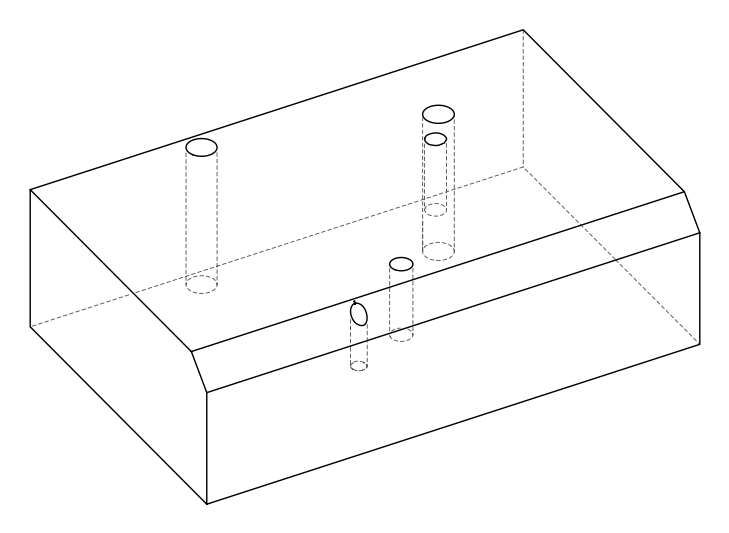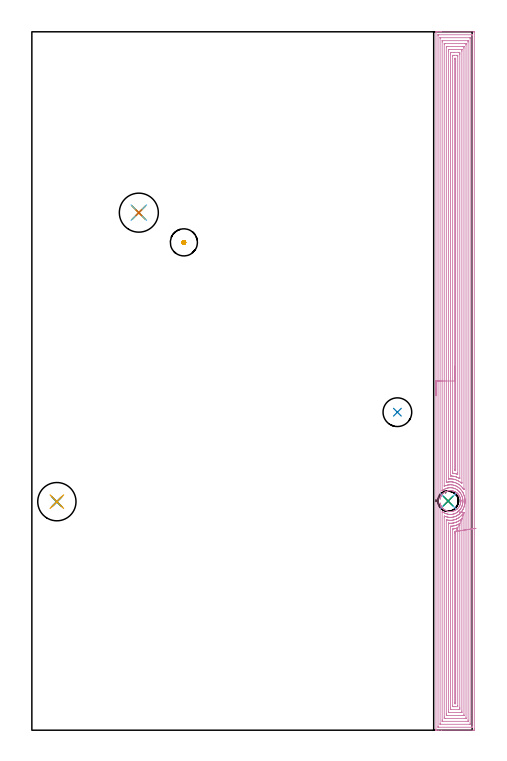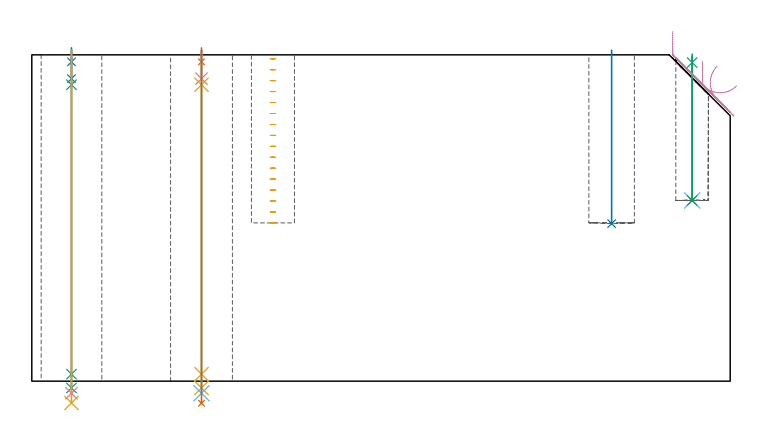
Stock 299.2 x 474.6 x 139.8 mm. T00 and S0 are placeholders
(PLAN: 17 operations, 14 tool changes, 43.7 min)
(1 SPOT_DRILL | STEP1HOLE | NXT0321_9005460120000 | 0.05 min | 181 mm3)
(2 SPOT_DRILL_1 | STEP1HOLE_1 | NXT0321_9005460120000 | 0.05 min | 182 mm3)
(3 SPOT_DRILL_2 | STEP1POCKET | NXT0321_9005460120000 | 0.03 min | 217 mm3)
(4 DRILL_BLIND_HOLE_INTO_CENTER | STEP1HOLE | UGT0301_189 | 0.05 min | 237 mm3)
(5 GUN_DRILL_THROUGH_HOLE | STEP1HOLE | UGT0307_002 | 0.63 min | 3641 mm3)
(6 SPADE_DRILL_TO_ENLARGE_THROUGH_HOLE | STEP1HOLE | UGT0306_007 | 0.59 min | 25755 mm3)
(7 DRILL_TO_ENLARGE_THROUGH_HOLE | STEP1HOLE | UGT0301_388 | 0.61 min | 47207 mm3)
(8 DRILL_BLIND_HOLE_INTO_CENTER_1 | STEP1HOLE_1 | UGT0301_189 | 0.05 min | 238 mm3)
(9 GUN_DRILL_THROUGH_HOLE_1 | STEP1HOLE_1 | UGT0307_002 | 0.63 min | 3637 mm3)
(10 SPADE_DRILL_TO_ENLARGE_THROUGH_HOLE_1 | STEP1HOLE_1 | UGT0306_007 | 0.59 min | 25766 mm3)
(11 DRILL_TO_ENLARGE_THROUGH_HOLE_1 | STEP1HOLE_1 | UGT0301_387 | 0.61 min | 44308 mm3)
(12 DRILL_BLIND_HOLE_INTO_CENTER_2 | STEP1POCKET | UGT0301_189 | 0.25 min | 2100 mm3)
(13 DRILL_TO_ENLARGE_BLIND_HOLE | STEP1POCKET | UGT0301_374 | 0.25 min | 5940 mm3)
(14 INDEXABLE_INSERT_DRILL_BLIND_HOLE_FROM_SOLID | STEP1POCKET_1 | NXT0302_010 | 0.3 min | 21470 mm3)
(15 BORE_BLIND_HOLE | STEP1POCKET | UGT0332_064 | 0.25 min | 1335 mm3)
(16 AREA_MILL | FG_CHAMFER_SURFACE | UGT0205_001 | 38.01 min | 160143 mm3)
(17 MILL_BLIND_HOLE_FROM_SOLID_MATERIAL | STEP1POCKET_2 | NXT0201_012 | Spiral | 0.74 min | 19139 mm3)
(TOOL NXT0321_9005460120000 | NC Spot Drill, 142deg, 12mm, Carbide, Uncoated | D12 PA142 FL30 Z2)
(TOOL UGT0301_189 | Twist Drill 6.8 mm | D6.8 PA118 FL66 Z2)
(TOOL UGT0307_002 | Gun Drill 6 mm | D6 PA130 FL24 Z1)
(TOOL UGT0306_007 | Spade Drill 16.5mm | D16.5 PA132 FL10 Z2)
(TOOL UGT0301_388 | Twist Drill 26.5 mm | D26.5 PA118 FL165 Z2)
(TOOL UGT0301_387 | Twist Drill 26 mm | D26 PA118 FL165 Z2)
(TOOL UGT0301_374 | Twist Drill Flat Bottom 13 mm | D13 PA180 FL101 Z2)
(TOOL NXT0302_010 | Index. Insert Drill 19.5mm [880-D1950L25-05] | D19.5 PA176 FL98 Z2)
(TOOL UGT0332_064 | 14 mm Boring Bar Slip Fit | D14)
(TOOL UGT0205_001 | Chamfer Mill 20 x 3 x 45 deg. | D20 FL50 Z2)
(TOOL NXT0201_012 | ENDMILL 16mm [2P460-1600-NA 1630] | D16 FL38 Z6)
(OP 1 SPOT_DRILL)
G17 G21 G94 G90
T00 M6
G54
G17 G0 G90 X72.7 Y351.7 S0 M3
G43 Z149.8 H0
G94 G81 G98 Z136.8 F250. R142.8
G80
M5
M2
(OP 2 SPOT_DRILL_1)
G17 G21 G94 G90
T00 M6
G54
G17 G0 G90 X17. Y155.3 S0 M3
G43 Z149.8 H0
G94 G81 G98 Z136.8 F250. R142.8
G80
M5
M2
(OP 3 SPOT_DRILL_2)
G17 G21 G94 G90
T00 M6
G54
G17 G0 G90 X282.9 Y155.7 S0 M3
G43 Z149.8 H0
G94 G81 G98 Z136.489 F250. R140.1
G80
M5
M2
(OP 4 DRILL_BLIND_HOLE_INTO_CENTER)
G17 G21 G94 G90
T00 M6
G54
G17 G0 G90 X72.7 Y351.7 S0 M3
G43 Z149.8 H0
G94 G81 G98 Z129.6 F250. R141.8
G80
M5
M2
(OP 5 GUN_DRILL_THROUGH_HOLE)
G17 G21 G94 G90
T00 M6
G54
G17 G0 G90 X72.7 Y351.7 M8
G43 Z149.8 H0
Z137.763
S716 M3
G94 G1 Z127.004 F125. M26
G4 X.084
Z3. F250.
G4 X.084
Z-2.899 F125.
G4 X.084
M5
M9
G0 Z137.763
Z149.8
M2
(OP 6 SPADE_DRILL_TO_ENLARGE_THROUGH_HOLE)
G17 G21 G94 G90
T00 M6
G54
G17 G0 G90 X72.7 Y351.7 S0 M3
G43 Z149.8 H0
G94 G73 G98 Z-5.173 F250. Q16.108 R141.8
G80
M5
M2
(OP 7 DRILL_TO_ENLARGE_THROUGH_HOLE)
G17 G21 G94 G90
T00 M6
G54
G17 G0 G90 X72.7 Y351.7 S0 M3
G43 Z149.8 H0
G94 G73 G98 Z-9.461 F250. Q24.877 R141.8
G80
M5
M2
(OP 8 DRILL_BLIND_HOLE_INTO_CENTER_1)
G17 G21 G94 G90
T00 M6
G54
G17 G0 G90 X17. Y155.3 S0 M3
G43 Z149.8 H0
G94 G81 G98 Z129.6 F250. R141.8
G80
M5
M2
(OP 9 GUN_DRILL_THROUGH_HOLE_1)
G17 G21 G94 G90
T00 M6
G54
G17 G0 G90 X17. Y155.3 M8
G43 Z149.8 H0
Z137.643
S716 M3
G94 G1 Z127.004 F125. M26
G4 X.084
Z3. F250.
G4 X.084
Z-2.899 F125.
G4 X.084
M5
M9
G0 Z137.643
Z149.8
M2
(OP 10 SPADE_DRILL_TO_ENLARGE_THROUGH_HOLE_1)
G17 G21 G94 G90
T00 M6
G54
G17 G0 G90 X17. Y155.3 S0 M3
G43 Z149.8 H0
G94 G73 G98 Z-5.173 F250. Q16.108 R141.8
G80
M5
M2
(OP 11 DRILL_TO_ENLARGE_THROUGH_HOLE_1)
G17 G21 G94 G90
T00 M6
G54
G17 G0 G90 X17. Y155.3 S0 M3
G43 Z149.8 H0
G94 G73 G98 Z-9.311 F250. Q24.852 R141.8
G80
M5
M2
(OP 12 DRILL_BLIND_HOLE_INTO_CENTER_2)
G17 G21 G94 G90
T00 M6
G54
G17 G0 G90 X282.9 Y155.7 S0 M3
G43 Z149.8 H0
G94 G81 G98 Z77.4 F250. R139.1
G80
M5
M2
(OP 13 DRILL_TO_ENLARGE_BLIND_HOLE)
G17 G21 G94 G90
T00 M6
G54
G17 G0 G90 X282.9 Y155.7 S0 M3
G43 Z149.8 H0
G94 G73 G98 Z77.4 F250. Q11.94 R139.1
G80
M5
M2
(OP 14 INDEXABLE_INSERT_DRILL_BLIND_HOLE_FROM_SOLID)
G17 G21 G94 G90
T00 M6
G54
G17 G0 G90 X248.4 Y216.1 S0 M3
G43 Z149.8 H1
G94 G81 G98 Z67.5 F250. R141.8
G80
M5
M2
(OP 15 BORE_BLIND_HOLE)
G17 G21 G94 G90
T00 M6
G54
G17 G0 G90 X282.9 Y155.7 S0 M3
G43 Z149.8 H0
G94 G85 G98 Z77.4 F250. R139.1
G80
M5
M2
(OP 16 AREA_MILL)
G17 G21 G94 G90
T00 M6
G54
G17 G0 G90 X274.6 Y227.3 S1061 M3
G43 Z149.8 H0
G94 G1 Y227.338 Z148.928 F250.
Y227.452 Z148.063
Y227.641 Z147.212
Y227.903 Z146.38
Y228.237 Z145.574
Y228.64 Z144.8
Y229.108 Z144.064
Y229.64 Z143.372
Y230.229 Z142.729
Y230.872 Z142.14
Y231.564 Z141.608
Y232.3 Z141.14
Y233.074 Z140.737
Y233.88 Z140.403
Y234.712 Z140.141
Y235.563 Z139.952
Y236.428 Z139.838
Y237.3 Z139.8
Y474.431
X274.603 Y474.59 Z139.788
X274.649 Y474.593 Z139.743
X275.039 Y474.6 Z139.361
X275.398 Z139.001
X276.071 Z138.324
X277.298 Z137.099
X277.853 Z136.542
X278.466 Z135.929
X300.119 Z114.278
X300.399 Y474.598 Z113.999
X300.692 Y474.59 Z113.706
X300.699 Y474.296 Z113.699
X300.7 Y0.926 Z113.7
X300.699 Y0.615 Z113.701
X300.694 Y0.039 Z113.704
X300.692 Y0.007 Z113.706
X300.119 Y0. Z114.278
X278.466 Z135.929
X276.071 Z138.324
X275.038 Z139.361
X274.65 Y0.003 Z139.741
X274.613 Y0.006 Z139.778
X274.603 Y0.008 Z139.788
X274.6 Y0.169 Z139.8
Y237.3
X276.014 Z138.386
X276.015 Y472.313 Z138.385
X276.019 Y472.427 Z138.381
X276.028 Y472.59 Z138.372
X276.071 Y472.593 Z138.329
X276.562 Y472.599 Z137.838
X298.829 Z115.571
X299.229 Y472.592 Z115.171
X299.279 Y472.589 Z115.121
X299.284 Y472.37 Z115.116
X299.285 Y472.256 Z115.115
Y2.287
X299.281 Y2.173 Z115.119
X299.272 Y2.01 Z115.128
X299.229 Y2.007 Z115.171
X298.738 Y2.001 Z115.662
X276.471 Z137.929
X276.071 Y2.008 Z138.329
X276.021 Y2.011 Z138.379
X276.016 Y2.23 Z138.384
X276.014 Y2.344 Z138.386
Y237.3
X277.428 Z136.972
X277.429 Y470.412 Z136.971
Y470.518
X277.432 Y470.571 Z136.968
X277.434 Y470.588 Z136.966
X277.478 Y470.593 Z136.922
X277.666 Y470.599 Z136.734
X297.635 Z116.765
X297.759 Y470.595 Z116.641
X297.854 Y470.59 Z116.546
X297.865 Y470.552 Z116.535
X297.868 Y470.412 Z116.532
X297.871 Y469.987 Z116.529
Y4.188
Y4.081
X297.868 Y4.029 Z116.532
X297.866 Y4.011 Z116.534
X297.822 Y4.007 Z116.578
X297.634 Y4.001 Z116.766
X277.665 Z136.735
X277.541 Y4.005 Z136.859
X277.446 Y4.01 Z136.954
X277.435 Y4.048 Z136.965
X277.432 Y4.188 Z136.968
X277.429 Y4.613 Z136.971
Y154.133
X277.431 Y154.237 Z136.969
X277.435 Y154.346 Z136.965
X277.461 Y154.237 Z136.939
X277.487 Y154.12 Z136.913
X277.604 Y153.674 Z136.796
X277.756 Y153.224 Z136.644
X277.933 Y152.78 Z136.467
X278.045 Y152.542 Z136.355
X278.166 Y152.31 Z136.234
X278.42 Y151.885 Z135.98
X278.725 Y151.452 Z135.675
X279.053 Y151.032 Z135.347
X279.089 Y150.991 Z135.311
X279.505 Y150.574 Z134.895
X279.94 Y150.179 Z134.46
X280.044 Y150.097 Z134.356
X280.431 Y149.824 Z133.969
X280.827 Y149.572 Z133.573
X281.181 Y149.378 Z133.219
X281.541 Y149.202 Z132.859
X281.714 Y149.13 Z132.686
X282.155 Y148.973 Z132.245
X282.602 Y148.84 Z131.798
X283.044 Y148.74 Z131.356
X283.489 Y148.668 Z130.911
X283.932 Y148.624 Z130.468
X284.376 Y148.608 Z130.024
X284.82 Y148.621 Z129.58
X285.263 Y148.662 Z129.137
X285.708 Y148.731 Z128.692
X286.15 Y148.828 Z128.25
X286.596 Y148.957 Z127.804
X287.037 Y149.113 Z127.363
X287.259 Y149.202 Z127.141
X287.594 Y149.365 Z126.806
X287.924 Y149.544 Z126.476
X288.346 Y149.809 Z126.054
X288.541 Y149.946 Z125.859
X288.756 Y150.097 Z125.644
X288.811 Y150.14 Z125.589
X289.115 Y150.413 Z125.283
X289.265 Y150.546 Z125.134
X289.698 Y150.976 Z124.701
X289.923 Y151.26 Z124.476
X290.025 Y151.391 Z124.37
X290.057 Y151.431 Z124.339
X290.381 Y151.885 Z124.018
X290.536 Y152.141 Z123.864
X290.585 Y152.224 Z123.814
X290.697 Y152.451 Z123.699
X290.862 Y152.78 Z123.537
X291.044 Y153.224 Z123.355
X291.084 Y153.344 Z123.314
X291.195 Y153.674 Z123.203
X291.24 Y153.845 Z123.158
X291.312 Y154.12 Z123.086
X291.335 Y154.237 Z123.063
X291.4 Y154.569 Z122.999
X291.436 Y154.838 Z122.963
X291.471 Y155.105 Z122.924
X291.488 Y155.463 Z122.91
X291.487 Y155.496 Z122.908
Y155.705 Z122.904
Y155.726 Z122.905
X291.488 Y155.88 Z122.908
X291.482 Y156.023 Z122.912
X291.476 Y156.144 Z122.915
X291.475 Y156.189 Z122.918
X291.474 Y156.228 Z122.922
X291.47 Y156.296 Z122.924
X291.468 Y156.315 Z122.926
X291.465 Y156.357 Z122.93
X291.419 Y156.702 Z122.98
X291.405 Y156.806 Z122.994
X291.318 Y157.252 Z123.078
X291.288 Y157.363 Z123.105
X291.252 Y157.507 Z123.146
X291.213 Y157.658 Z123.185
X291.201 Y157.701 Z123.196
X291.164 Y157.81 Z123.23
X291.078 Y158.08 Z123.321
X291.056 Y158.146 Z123.343
X290.87 Y158.597 Z123.526
X290.66 Y159.04 Z123.738
X290.601 Y159.149 Z123.796
X290.584 Y159.18 Z123.813
X290.348 Y159.563 Z124.051
X290.231 Y159.733 Z124.169
X290.091 Y159.935 Z124.308
X289.698 Y160.419 Z124.701
X289.633 Y160.489 Z124.766
X289.504 Y160.629 Z124.896
X289.303 Y160.829 Z125.097
X288.986 Y161.101 Z125.411
X288.96 Y161.124 Z125.438
X288.944 Y161.138 Z125.455
X288.812 Y161.252 Z125.588
X288.486 Y161.498 Z125.914
X288.153 Y161.724 Z126.247
X287.924 Y161.857 Z126.476
X287.484 Y162.084 Z126.916
X287.037 Y162.282 Z127.363
X286.596 Y162.443 Z127.804
X286.15 Y162.576 Z128.25
X285.988 Y162.618 Z128.412
X285.626 Y162.686 Z128.774
X285.263 Y162.74 Z129.137
X284.82 Y162.779 Z129.58
X284.376 Y162.792 Z130.024
X283.932 Y162.776 Z130.468
X283.489 Y162.729 Z130.911
X282.813 Y162.618 Z131.587
X282.602 Y162.563 Z131.798
X282.155 Y162.426 Z132.245
X281.714 Y162.262 Z132.686
X281.267 Y162.061 Z133.133
X280.827 Y161.831 Z133.573
X280.647 Y161.724 Z133.753
X280.289 Y161.48 Z134.111
X279.94 Y161.215 Z134.46
X279.5 Y160.829 Z134.9
X279.053 Y160.358 Z135.347
X278.709 Y159.935 Z135.691
X278.426 Y159.519 Z135.974
X278.166 Y159.092 Z136.234
X278.138 Y159.04 Z136.262
X277.928 Y158.597 Z136.472
X277.743 Y158.146 Z136.657
X277.598 Y157.701 Z136.802
X277.48 Y157.252 Z136.92
X277.435 Y157.056 Z136.965
X277.43 Y157.219 Z136.97
X277.429 Y157.307 Z136.971
X277.428 Y237.3 Z136.972
X278.843 Z135.557
Y467.733
X278.847 Y468.522 Z135.553
X278.849 Y468.576 Z135.551
X278.855 Y468.59 Z135.545
X278.878 Y468.593 Z135.522
X278.985 Y468.597 Z135.415
X279.202 Y468.599 Z135.198
X296.109 Z118.291
X296.318 Y468.597 Z118.082
X296.422 Y468.593 Z117.978
X296.444 Y468.59 Z117.956
X296.45 Y468.58 Z117.95
X296.452 Y468.541 Z117.948
X296.457 Y467.833 Z117.943
Y467.733
Y6.867
X296.453 Y6.078 Z117.947
X296.45 Y6.024 Z117.95
X296.445 Y6.01 Z117.955
X296.422 Y6.007 Z117.978
X296.315 Y6.003 Z118.085
X296.098 Y6.001 Z118.302
X279.191 Z135.209
X278.982 Y6.003 Z135.418
X278.878 Y6.007 Z135.522
X278.856 Y6.01 Z135.544
X278.849 Y6.02 Z135.551
X278.848 Y6.059 Z135.552
X278.843 Y6.767 Z135.557
Y6.867
X278.844 Y147.985 Z135.556
X278.85 Y148.771 Z135.55
X279.634 Y148.162 Z134.766
X279.884 Y147.985 Z134.516
X280.275 Y147.741 Z134.125
X280.525 Y147.603 Z133.875
X280.792 Y147.463 Z133.608
X281.278 Y147.229 Z133.122
X281.415 Y147.178 Z132.985
X281.651 Y147.092 Z132.749
X282.306 Y146.895 Z132.094
X282.568 Y146.829 Z131.832
X283.197 Y146.712 Z131.203
X283.628 Y146.659 Z130.772
X284.087 Y146.628 Z130.313
X284.555 Y146.623 Z129.845
X284.978 Y146.641 Z129.422
X285.389 Y146.68 Z129.011
X285.869 Y146.754 Z128.531
X286.147 Y146.813 Z128.253
X286.759 Y146.968 Z127.641
X286.855 Y146.995 Z127.545
X287.149 Y147.092 Z127.251
X287.511 Y147.232 Z126.889
X287.65 Y147.291 Z126.75
X288.117 Y147.517 Z126.283
X288.541 Y147.754 Z125.859
X288.686 Y147.839 Z125.714
X288.92 Y147.985 Z125.48
X289.22 Y148.197 Z125.18
X289.431 Y148.35 Z124.969
X289.715 Y148.594 Z124.685
X290.039 Y148.878 Z124.361
X290.183 Y149.018 Z124.217
X290.322 Y149.159 Z124.078
X290.62 Y149.472 Z123.78
X290.862 Y149.771 Z123.538
X291.014 Y149.97 Z123.386
X291.213 Y150.241 Z123.187
X291.386 Y150.491 Z123.014
X291.495 Y150.664 Z122.905
X291.721 Y151.048 Z122.679
X292.013 Y151.618 Z122.387
X292.022 Y151.639 Z122.378
X292.103 Y151.827 Z122.297
X292.281 Y152.273 Z122.119
X292.343 Y152.451 Z122.057
X292.504 Y152.942 Z121.896
X292.612 Y153.344 Z121.788
X292.653 Y153.515 Z121.747
X292.683 Y153.656 Z121.717
X292.788 Y154.237 Z121.612
X292.814 Y154.417 Z121.586
X292.858 Y154.75 Z121.542
X292.889 Y155.13 Z121.511
X292.893 Y155.181 Z121.507
X292.894 Y155.205 Z121.506
X292.895 Y155.23 Z121.505
Y156.023
X292.893 Y156.124 Z121.507
X292.871 Y156.527 Z121.529
X292.828 Y156.916 Z121.572
X292.817 Y157.005 Z121.583
X292.801 Y157.11 Z121.599
X292.671 Y157.81 Z121.729
X292.561 Y158.244 Z121.839
X292.425 Y158.703 Z121.975
X292.345 Y158.947 Z122.055
X292.093 Y159.607 Z122.307
X291.815 Y160.178 Z122.585
X291.646 Y160.489 Z122.754
X291.213 Y161.16 Z123.187
X291.057 Y161.382 Z123.343
X290.73 Y161.788 Z123.67
X290.322 Y162.258 Z124.078
X290.306 Y162.275 Z124.094
X290.083 Y162.486 Z124.317
X289.849 Y162.689 Z124.551
X289.431 Y163.04 Z124.969
X289.269 Y163.169 Z125.131
X288.841 Y163.464 Z125.559
X288.541 Y163.651 Z125.859
X287.748 Y164.062 Z126.652
X287.65 Y164.106 Z126.75
X287.572 Y164.14 Z126.828
X287.066 Y164.327 Z127.334
X286.759 Y164.428 Z127.641
X286.248 Y164.575 Z128.152
X285.869 Y164.648 Z128.531
X285.189 Y164.743 Z129.211
X284.978 Y164.759 Z129.422
X284.262 Y164.78 Z130.138
X284.087 Y164.772 Z130.313
X283.432 Y164.719 Z130.968
X283.197 Y164.685 Z131.203
X282.662 Y164.597 Z131.738
X282.306 Y164.509 Z132.094
X281.964 Y164.404 Z132.436
X281.415 Y164.212 Z132.985
X281.306 Y164.171 Z133.094
X281.053 Y164.062 Z133.347
X280.699 Y163.887 Z133.701
X280.525 Y163.795 Z133.875
X280.123 Y163.571 Z134.277
X279.634 Y163.248 Z134.766
X279.587 Y163.215 Z134.813
X279.524 Y163.169 Z134.876
X278.856 Y162.626 Z135.544
X278.85 Y162.623 Z135.55
X278.848 Y162.638 Z135.552
X278.845 Y162.698 Z135.555
X278.843 Y162.822 Z135.557
Y163.069
Y237.3
X280.257 Z134.143
Y466.214
X280.26 Y466.483 Z134.14
X280.263 Y466.559 Z134.137
X280.266 Y466.591 Z134.134
X280.281 Y466.593 Z134.119
X280.362 Y466.597 Z134.038
X280.525 Y466.599 Z133.875
X280.764 Y466.6 Z133.636
X294.124 Z120.276
X294.775 Y466.597 Z119.625
X295.02 Y466.594 Z119.38
X295.037 Y466.583 Z119.363
X295.039 Y466.575 Z119.361
X295.042 Y465.946 Z119.358
X295.043 Y465.678 Z119.357
X295.042 Y8.386 Z119.358
X295.04 Y8.117 Z119.36
X295.037 Y8.041 Z119.363
X295.034 Y8.009 Z119.366
X295.019 Y8.007 Z119.381
X294.938 Y8.003 Z119.462
X294.775 Y8.001 Z119.625
X294.536 Y8. Z119.864
X281.176 Z133.224
X280.525 Y8.003 Z133.875
X280.279 Y8.006 Z134.121
X280.263 Y8.017 Z134.137
X280.261 Y8.025 Z134.139
X280.258 Y8.654 Z134.142
X280.257 Y8.922 Z134.143
X280.258 Y144.68 Z134.142
X280.262 Y145.306 Z134.138
X280.264 Y145.567 Z134.136
X280.525 Y145.461 Z133.875
X280.893 Y145.306 Z133.507
X281.415 Y145.124 Z132.985
X281.688 Y145.032 Z132.712
X282.056 Y144.926 Z132.344
X282.306 Y144.867 Z132.094
X282.684 Y144.792 Z131.716
X283.197 Y144.705 Z131.203
X283.862 Y144.638 Z130.538
X284.087 Y144.628 Z130.313
X284.762 Y144.629 Z129.638
X284.978 Y144.64 Z129.422
X285.584 Y144.698 Z128.816
X285.869 Y144.742 Z128.531
X286.341 Y144.832 Z128.059
X286.759 Y144.938 Z127.641
X287.049 Y145.015 Z127.351
X287.65 Y145.212 Z126.75
X287.719 Y145.236 Z126.681
X287.905 Y145.306 Z126.495
X288.338 Y145.508 Z126.062
X288.541 Y145.609 Z125.859
X288.922 Y145.816 Z125.478
X289.431 Y146.117 Z124.969
X289.482 Y146.148 Z124.918
X289.559 Y146.199 Z124.841
X290.003 Y146.518 Z124.397
X290.322 Y146.775 Z124.078
X290.493 Y146.92 Z123.907
X290.686 Y147.092 Z123.714
X291.213 Y147.607 Z123.187
X291.398 Y147.799 Z123.002
X291.566 Y147.985 Z122.834
X291.804 Y148.285 Z122.596
X292.103 Y148.673 Z122.297
X292.19 Y148.791 Z122.21
X292.251 Y148.878 Z122.149
X292.546 Y149.327 Z121.854
X292.811 Y149.771 Z121.589
X292.876 Y149.89 Z121.524
X292.994 Y150.118 Z121.406
X293.171 Y150.487 Z121.229
X293.253 Y150.664 Z121.147
X293.439 Y151.111 Z120.961
X293.608 Y151.558 Z120.792
X293.677 Y151.766 Z120.723
X293.885 Y152.426 Z120.515
X293.89 Y152.445 Z120.51
X293.986 Y152.846 Z120.414
X294.055 Y153.173 Z120.345
X294.087 Y153.344 Z120.313
X294.187 Y153.934 Z120.213
X294.228 Y154.237 Z120.172
X294.278 Y154.736 Z120.122
X294.301 Y155.13 Z120.099
X294.307 Y155.6 Z120.093
X294.308 Y156.023 Z120.092
X294.289 Y156.511 Z120.111
X294.258 Y156.916 Z120.142
X294.183 Y157.511 Z120.217
X294.13 Y157.81 Z120.27
X293.974 Y158.614 Z120.426
X293.952 Y158.703 Z120.448
X293.885 Y158.965 Z120.515
X293.691 Y159.596 Z120.709
X293.595 Y159.887 Z120.805
X293.356 Y160.489 Z121.044
X292.994 Y161.295 Z121.406
X292.951 Y161.382 Z121.449
X292.902 Y161.474 Z121.498
X292.407 Y162.275 Z121.993
X292.103 Y162.731 Z122.297
X291.761 Y163.169 Z122.639
X291.213 Y163.802 Z123.187
X290.957 Y164.062 Z123.443
X290.322 Y164.618 Z124.078
X289.898 Y164.955 Z124.502
X289.431 Y165.282 Z124.969
X289.185 Y165.435 Z125.215
X288.667 Y165.721 Z125.733
X288.541 Y165.785 Z125.859
X288.416 Y165.848 Z125.984
X287.89 Y166.081 Z126.51
X287.65 Y166.174 Z126.75
X287.137 Y166.362 Z127.263
X286.759 Y166.471 Z127.641
X286.547 Y166.528 Z127.853
X285.869 Y166.657 Z128.531
X285.32 Y166.741 Z129.08
X284.978 Y166.768 Z129.422
X284.95 Y166.77 Z129.45
X284.087 Y166.78 Z130.313
X284.049 Z130.351
X283.547 Y166.741 Z130.853
X283.229 Y166.708 Z131.171
X283.197 Y166.704 Z131.203
X282.468 Y166.578 Z131.932
X282.306 Y166.54 Z132.094
X281.765 Y166.39 Z132.635
X281.415 Y166.271 Z132.985
X281.104 Y166.161 Z133.296
X280.525 Y165.919 Z133.875
X280.475 Y165.898 Z133.925
X280.368 Y165.848 Z134.032
X280.318 Y165.826 Z134.082
X280.293 Y165.818 Z134.107
X280.265 Y165.81 Z134.135
X280.262 Y165.823 Z134.138
X280.26 Y165.848 Z134.14
X280.258 Y165.984 Z134.142
X280.257 Y166.116 Z134.143
Y237.3
X281.671 Z132.729
X281.672 Y464.16 Z132.728
X281.674 Y464.478 Z132.726
X281.676 Y464.557 Z132.724
X281.678 Y464.588 Z132.722
X281.722 Y464.591 Z132.678
X281.87 Y464.598 Z132.53
X282.306 Y464.599 Z132.094
X282.758 Y464.6 Z131.642
X292.994 Y464.599 Z121.406
X293.449 Y464.597 Z120.951
X293.595 Y464.59 Z120.805
X293.622 Y464.584 Z120.778
X293.624 Y464.534 Z120.776
X293.627 Y464.418 Z120.773
X293.628 Y464.16 Z120.772
X293.629 Y463.524 Z120.771
Y164.318
X293.628 Y164.062 Z120.772
X293.624 Y163.593 Z120.776
X293.622 Y163.432 Z120.778
X293.557 Y163.483 Z120.843
X293.511 Y163.543 Z120.889
X293.16 Y164.062 Z121.24
X292.994 Y164.289 Z121.406
X292.703 Y164.66 Z121.697
X292.455 Y164.955 Z121.945
X292.103 Y165.356 Z122.297
X291.603 Y165.848 Z122.797
X291.213 Y166.19 Z123.187
X290.535 Y166.741 Z123.865
X290.322 Y166.892 Z124.078
X289.851 Y167.214 Z124.549
X289.431 Y167.444 Z124.969
X289.078 Y167.634 Z125.322
X288.541 Y167.885 Z125.859
X288.096 Y168.08 Z126.304
X287.65 Y168.237 Z126.75
X286.776 Y168.511 Z127.624
X286.759 Y168.515 Z127.641
X286.696 Y168.527 Z127.704
X285.869 Y168.668 Z128.531
X285.703 Y168.694 Z128.697
X284.978 Y168.76 Z129.422
X284.737 Y168.769 Z129.663
X284.087 Y168.773 Z130.313
X283.854 Y168.761 Z130.546
X283.197 Y168.704 Z131.203
X283.038 Y168.686 Z131.362
X282.306 Y168.573 Z132.094
X282.267 Y168.566 Z132.133
X282.095 Y168.527 Z132.305
X281.906 Y168.477 Z132.494
X281.88 Y168.47 Z132.52
X281.792 Y168.45 Z132.608
X281.684 Y168.425 Z132.716
X281.678 Y168.463 Z132.722
X281.676 Y168.527 Z132.724
X281.672 Y168.932 Z132.728
X281.671 Y169.164 Z132.729
Y237.3
X283.085 Z131.315
Y461.592
X283.087 Y462.374 Z131.313
X283.088 Y462.482 Z131.312
X283.092 Y462.587 Z131.308
X283.197 Y462.59 Z131.203
X283.863 Y462.599 Z130.537
X291.878 Y462.6 Z122.522
X292.103 Y462.596 Z122.297
X292.178 Y462.593 Z122.222
X292.2 Y462.591 Z122.2
X292.208 Y462.558 Z122.192
X292.211 Y462.485 Z122.189
X292.214 Y462.374 Z122.186
Y462.262
X292.215 Y461.481 Z122.185
X292.214 Y168.416 Z122.186
X292.213 Y168.304 Z122.187
X292.21 Y168.081 Z122.19
X292.202 Y167.699 Z122.198
X292.103 Y167.778 Z122.297
X291.315 Y168.425 Z123.085
X291.213 Y168.505 Z123.187
X291.183 Y168.527 Z123.217
X290.666 Y168.872 Z123.734
X290.322 Y169.093 Z124.078
X289.739 Y169.421 Z124.661
X289.431 Y169.575 Z124.969
X289.131 Y169.722 Z125.269
X288.541 Y169.974 Z125.859
X287.681 Y170.282 Z126.719
X287.65 Y170.292 Z126.75
X287.579 Y170.314 Z126.821
X286.935 Y170.49 Z127.465
X286.759 Y170.527 Z127.641
X286.497 Y170.577 Z127.903
X285.869 Y170.676 Z128.531
X285.462 Y170.722 Z128.938
X284.978 Y170.76 Z129.422
X284.521 Y170.772 Z129.879
X284.087 Y170.773 Z130.313
X283.652 Y170.75 Z130.748
X283.197 Y170.722 Z131.203
X283.127 Y170.719 Z131.273
X283.092 Y170.731 Z131.308
X283.086 Y171.207 Z131.314
X283.085 Y237.3 Z131.315
X284.5 Z129.9
Y459.281
Y459.694
X284.503 Y460.171 Z129.897
X284.507 Y460.588 Z129.893
X284.966 Y460.6 Z129.434
X284.978 Z129.422
X286.747 Z127.653
X290.31 Z124.09
X290.793 Y460.588 Z123.607
X290.798 Y460.11 Z123.602
X290.799 Y459.694 Z123.601
X290.8 Y459.215 Z123.6
Y171.621
X290.798 Y171.207 Z123.602
X290.796 Y171.061 Z123.604
X290.794 Y171.002 Z123.606
X290.723 Y171.038 Z123.677
X290.4 Y171.207 Z124.
X290.322 Y171.249 Z124.078
X290.231 Y171.298 Z124.169
X289.431 Y171.676 Z124.969
X289.123 Y171.812 Z125.277
X288.628 Y172.013 Z125.772
X288.541 Y172.043 Z125.859
X288.377 Y172.1 Z126.023
X287.65 Y172.325 Z126.75
X287.331 Y172.419 Z127.069
X286.759 Y172.538 Z127.641
X286.227 Y172.633 Z128.173
X285.869 Y172.681 Z128.531
X285.223 Y172.747 Z129.177
X284.978 Y172.762 Z129.422
X284.616 Y172.781 Z129.784
X284.51 Y172.787 Z129.89
X284.507 Y172.834 Z129.893
X284.504 Y172.993 Z129.896
X284.5 Y173.472 Z129.9
Y237.3
X285.914 Z128.486
Y457.908
X285.916 Y458.332 Z128.484
X285.919 Y458.543 Z128.481
X285.921 Y458.587 Z128.479
X285.971 Y458.592 Z128.429
X286.072 Y458.598 Z128.328
X286.759 Y458.6 Z127.641
X286.96 Z127.44
X288.541 Z125.859
X288.742 Y458.599 Z125.658
X289.29 Y458.593 Z125.11
X289.351 Y458.59 Z125.049
X289.38 Y458.582 Z125.02
X289.381 Y458.54 Z125.019
X289.384 Y458.345 Z125.016
X289.386 Y457.953 Z125.014
Y457.908
Y174.779
X289.381 Y173.937 Z125.019
X289.379 Y173.886 Z125.021
X289.276 Y173.847 Z125.124
X289.148 Y173.886 Z125.252
X288.541 Y174.093 Z125.859
X288.232 Y174.196 Z126.168
X287.65 Y174.366 Z126.75
X287.03 Y174.508 Z127.37
X286.759 Y174.556 Z127.641
X285.959 Y174.689 Z128.441
X285.94 Y174.698 Z128.46
X285.921 Y174.727 Z128.479
X285.919 Y174.779 Z128.481
X285.914 Y175.627 Z128.486
Y175.673
Y237.3
X287.328 Z127.072
Y456.122
X287.33 Y456.443 Z127.07
X287.333 Y456.552 Z127.067
X287.335 Y456.584 Z127.065
X287.353 Y456.59 Z127.047
X287.412 Y456.593 Z126.988
X287.65 Y456.597 Z126.75
X287.809 Y456.595 Z126.591
X287.935 Y456.59 Z126.465
X287.965 Y456.585 Z126.435
X287.968 Y456.536 Z126.432
X287.97 Y456.445 Z126.43
X287.971 Y456.122 Z126.429
X287.972 Y455.799 Z126.428
Y177.136
X287.969 Y176.566 Z126.431
X287.966 Y176.405 Z126.434
X287.963 Y176.337 Z126.437
X287.86 Y176.356 Z126.54
X287.65 Y176.402 Z126.75
X287.516 Y176.434 Z126.884
X287.354 Y176.476 Z127.046
X287.334 Y176.484 Z127.066
X287.332 Y176.493 Z127.068
X287.329 Y176.52 Z127.071
X287.328 Y176.566 Z127.072
Y176.889
Y237.3
Y238.172 Z127.11
Y239.036 Z127.224
Y239.888 Z127.413
Y240.72 Z127.675
Y241.526 Z128.009
Y242.3 Z128.412
Y243.036 Z128.881
Y243.728 Z129.412
Y244.371 Z130.001
Y244.96 Z130.644
Y245.491 Z131.336
Y245.96 Z132.072
Y246.363 Z132.846
Y246.697 Z133.652
Y246.959 Z134.484
Y247.148 Z135.336
Y247.262 Z136.2
Y247.3 Z137.072
G0 Z149.8
X293.605 Y147.986
Z134.931
G1 X293.017 Y148.009 Z134.288
X292.486 Y148.03 Z133.595
X292.018 Y148.049 Z132.859
X291.616 Y148.065 Z132.086
X291.283 Y148.079 Z131.279
X291.021 Y148.089 Z130.447
X290.833 Y148.097 Z129.595
X290.719 Y148.101 Z128.731
X290.682 Y148.103 Z127.859
X290.72 Y148.101 Z126.987
X290.834 Y148.097 Z126.123
X291.023 Y148.089 Z125.271
X291.285 Y148.079 Z124.439
X291.619 Y148.065 Z123.633
X292.022 Y148.049 Z122.859
X292.491 Y148.03 Z122.124
X293.022 Y148.009 Z121.432
X293.611 Y147.985 Z120.789
X293.622 Z120.778
X293.626 Y147.657 Z120.774
X293.628 Y147.349 Z120.772
Y10.44
X293.626 Y10.122 Z120.774
X293.624 Y10.043 Z120.776
X293.622 Y10.012 Z120.778
X293.578 Y10.009 Z120.822
X293.43 Y10.002 Z120.97
X292.994 Y10. Z121.406
X292.542 Z121.858
X282.306 Y10.001 Z132.094
X281.851 Y10.003 Z132.549
X281.705 Y10.01 Z132.695
X281.678 Y10.016 Z132.722
X281.676 Y10.066 Z132.724
X281.673 Y10.182 Z132.727
X281.672 Y10.44 Z132.728
X281.671 Y11.076 Z132.729
X281.672 Y142.369 Z132.728
X281.673 Y142.626 Z132.727
X281.677 Y142.943 Z132.723
X281.678 Y142.972 Z132.722
X282.039 Y142.894 Z132.361
X282.306 Y142.845 Z132.094
X283.123 Y142.7 Z131.277
X283.197 Y142.692 Z131.203
X283.915 Y142.626 Z130.485
X284.087 Y142.618 Z130.313
X284.095 Z130.305
X284.908 Y142.626 Z129.492
X284.975 Y142.629 Z129.425
X285.784 Y142.711 Z128.616
X285.869 Y142.725 Z128.531
X286.535 Y142.851 Z127.865
X286.759 Y142.905 Z127.641
X287.245 Y143.032 Z127.155
X287.65 Y143.162 Z126.75
X287.916 Y143.252 Z126.484
X288.541 Y143.493 Z125.859
X288.559 Y143.5 Z125.841
X288.601 Y143.519 Z125.799
X289.153 Y143.799 Z125.247
X289.431 Y143.951 Z124.969
X289.721 Y144.122 Z124.679
X290.195 Y144.412 Z124.205
X290.271 Y144.464 Z124.129
X290.322 Y144.499 Z124.078
X290.612 Y144.703 Z123.788
X291.213 Y145.194 Z123.187
X291.273 Y145.245 Z123.127
X291.341 Y145.306 Z123.059
X291.73 Y145.68 Z122.67
X292.103 Y146.043 Z122.297
X292.18 Y146.121 Z122.22
X292.252 Y146.199 Z122.148
X292.593 Y146.601 Z121.807
X292.994 Y147.107 Z121.406
X293.354 Y147.624 Z121.046
X293.607 Y147.985 Z120.793
X293.611 Z120.789
X292.208 Y143.69 Z122.192
X292.211 Y143.63 Z122.189
X292.213 Y143.519 Z122.187
X292.214 Y143.408 Z122.186
X292.215 Y13.008 Z122.185
X292.213 Y12.226 Z122.187
X292.212 Y12.118 Z122.188
X292.208 Y12.013 Z122.192
X292.103 Y12.01 Z122.297
X291.437 Y12.001 Z122.963
X283.422 Y12. Z130.978
X283.197 Y12.004 Z131.203
X283.122 Y12.007 Z131.278
X283.099 Y12.009 Z131.301
X283.092 Y12.042 Z131.308
X283.089 Y12.115 Z131.311
X283.086 Y12.226 Z131.314
X283.085 Y14.012 Z131.315
Y140.17
X283.086 Y140.393 Z131.314
X283.089 Y140.542 Z131.311
X283.092 Y140.66 Z131.308
X283.097 Y140.687 Z131.303
X283.104 Y140.688 Z131.296
X283.197 Y140.684 Z131.203
X283.363 Y140.673 Z131.037
X284.087 Y140.628 Z130.313
X284.302 Y140.625 Z130.098
X284.978 Y140.638 Z129.422
X285.168 Y140.649 Z129.232
X285.869 Y140.717 Z128.531
X285.978 Y140.73 Z128.422
X286.617 Y140.84 Z127.783
X286.737 Y140.863 Z127.663
X286.759 Y140.868 Z127.641
X287.442 Y141.048 Z126.958
X287.65 Y141.111 Z126.75
X288.118 Y141.264 Z126.282
X288.541 Y141.423 Z125.859
X288.762 Y141.511 Z125.638
X289.275 Y141.733 Z125.125
X289.38 Y141.784 Z125.02
X289.431 Y141.811 Z124.969
X289.96 Y142.096 Z124.44
X290.322 Y142.31 Z124.078
X290.518 Y142.429 Z123.882
X290.829 Y142.626 Z123.571
X291.054 Y142.785 Z123.346
X291.213 Y142.902 Z123.187
X291.558 Y143.173 Z122.842
X291.989 Y143.519 Z122.411
X292.051 Y143.572 Z122.349
X292.103 Y143.616 Z122.297
X292.154 Y143.655 Z122.246
X292.208 Y143.69 Z122.192
X290.794 Y140.387 Z123.606
X290.796 Y140.365 Z123.604
X290.799 Y139.947 Z123.601
X290.8 Y139.467 Z123.6
Y139.053
Y15.319
Y14.906
X290.797 Y14.429 Z123.603
X290.793 Y14.012 Z123.607
X290.334 Y14. Z124.066
X290.322 Z124.078
X284.99 Z129.41
X284.507 Y14.012 Z129.893
X284.502 Y14.489 Z129.898
X284.5 Y14.906 Z129.9
Y15.385
Y138.4
X284.501 Y138.52 Z129.899
X284.504 Y138.579 Z129.896
X284.506 Y138.603 Z129.894
X284.524 Y138.616 Z129.876
X284.978 Y138.638 Z129.422
X285.366 Y138.665 Z129.034
X285.869 Y138.716 Z128.531
X286.168 Y138.753 Z128.232
X286.759 Y138.855 Z127.641
X286.925 Y138.887 Z127.475
X287.65 Y139.062 Z126.75
X288.319 Y139.275 Z126.081
X288.541 Y139.354 Z125.859
X288.97 Y139.516 Z125.43
X289.431 Y139.714 Z124.969
X289.943 Y139.947 Z124.457
X290.193 Y140.076 Z124.207
X290.322 Y140.145 Z124.078
X290.772 Y140.389 Z123.628
X290.794 Y140.387 Z123.606
X289.38 Y137.575 Z125.02
X289.382 Y137.544 Z125.018
X289.384 Y137.467 Z125.016
X289.386 Y137.313 Z125.014
Y137.267
Y16.692
X289.384 Y16.268 Z125.016
X289.381 Y16.057 Z125.019
X289.379 Y16.013 Z125.021
X289.329 Y16.008 Z125.071
X289.228 Y16.002 Z125.172
X287.65 Y16. Z126.75
X286.558 Z127.842
X286.01 Y16.007 Z128.39
X285.949 Y16.01 Z128.451
X285.92 Y16.018 Z128.48
X285.919 Y16.06 Z128.481
X285.916 Y16.255 Z128.484
X285.914 Y16.647 Z128.486
Y16.692
Y136.374
X285.918 Y136.586 Z128.482
X285.921 Y136.683 Z128.479
X286.065 Y136.713 Z128.335
X286.368 Y136.766 Z128.032
X286.759 Y136.839 Z127.641
X287.118 Y136.908 Z127.282
X287.65 Y137.035 Z126.75
X287.834 Y137.083 Z126.566
X288.471 Y137.267 Z125.929
X288.524 Y137.284 Z125.876
X288.541 Y137.29 Z125.859
X289.182 Y137.517 Z125.218
X289.315 Y137.561 Z125.085
X289.369 Y137.578 Z125.031
X289.38 Y137.575 Z125.02
X287.959 Y135.067 Z126.441
X287.965 Y135.056 Z126.435
X287.968 Y135.003 Z126.432
X287.97 Y134.911 Z126.43
X287.972 Y134.588 Z126.428
Y134.265
Y18.478
X287.97 Y18.157 Z126.43
X287.967 Y18.048 Z126.433
X287.965 Y18.016 Z126.435
X287.947 Y18.01 Z126.453
X287.888 Y18.007 Z126.512
X287.65 Y18.003 Z126.75
X287.491 Y18.005 Z126.909
X287.365 Y18.01 Z127.035
X287.335 Y18.015 Z127.065
X287.332 Y18.064 Z127.068
X287.33 Y18.155 Z127.07
X287.328 Y18.478 Z127.072
Y18.801
X287.329 Y134.017 Z127.071
X287.332 Y134.588 Z127.068
X287.335 Y134.904 Z127.065
X287.65 Y134.993 Z126.75
X287.8 Y135.032 Z126.6
X287.94 Y135.064 Z126.46
X287.959 Y135.067 Z126.441
X288.599 Y135.165 Z125.855
X289.286 Y135.271 Z125.328
X290.016 Y135.383 Z124.863
X290.783 Y135.501 Z124.465
X291.581 Y135.624 Z124.136
X292.405 Y135.751 Z123.879
X293.248 Y135.88 Z123.695
X294.103 Y136.012 Z123.586
X294.965 Y136.144 Z123.553
X295.826 Y136.277 Z123.596
X296.68 Y136.408 Z123.715
X297.521 Y136.538 Z123.909
X298.342 Y136.664 Z124.176
X299.137 Y136.786 Z124.515
X299.899 Y136.904 Z124.922
X300.624 Y137.015 Z125.395
X301.305 Y137.12 Z125.93
X301.937 Y137.217 Z126.523
G0 Z149.8
M5
M2
(OP 17 MILL_BLIND_HOLE_FROM_SOLID_MATERIAL)
G17 G21 G94 G90
T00 M6
G54
G17 G0 G90 X103.3 Y331.5 S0 M3
G43 Z149.8 H1
Z138.113
G94 G3 X103.9 Y332.1 R0.6 F250.
X103.3 Y332.7 R0.6
X102.1 Y331.5 R1.2
X103.3 Y332.7 R-1.2
X102.7 Y332.1 R0.6
X103.3 Y331.5 R0.6
G0 Z133.425
G3 X103.9 Y332.1 R0.6
X103.3 Y332.7 R0.6
X102.1 Y331.5 R1.2
X103.3 Y332.7 R-1.2
X102.7 Y332.1 R0.6
X103.3 Y331.5 R0.6
G0 Z128.738
G3 X103.9 Y332.1 R0.6
X103.3 Y332.7 R0.6
X102.1 Y331.5 R1.2
X103.3 Y332.7 R-1.2
X102.7 Y332.1 R0.6
X103.3 Y331.5 R0.6
G0 Z124.05
G3 X103.9 Y332.1 R0.6
X103.3 Y332.7 R0.6
X102.1 Y331.5 R1.2
X103.3 Y332.7 R-1.2
X102.7 Y332.1 R0.6
X103.3 Y331.5 R0.6
G0 Z119.363
G3 X103.9 Y332.1 R0.6
X103.3 Y332.7 R0.6
X102.1 Y331.5 R1.2
X103.3 Y332.7 R-1.2
X102.7 Y332.1 R0.6
X103.3 Y331.5 R0.6
G0 Z114.675
G3 X103.9 Y332.1 R0.6
X103.3 Y332.7 R0.6
X102.1 Y331.5 R1.2
X103.3 Y332.7 R-1.2
X102.7 Y332.1 R0.6
X103.3 Y331.5 R0.6
G0 Z109.988
G3 X103.9 Y332.1 R0.6
X103.3 Y332.7 R0.6
X102.1 Y331.5 R1.2
X103.3 Y332.7 R-1.2
X102.7 Y332.1 R0.6
X103.3 Y331.5 R0.6
G0 Z105.3
G3 X103.9 Y332.1 R0.6
X103.3 Y332.7 R0.6
X102.1 Y331.5 R1.2
X103.3 Y332.7 R-1.2
X102.7 Y332.1 R0.6
X103.3 Y331.5 R0.6
G0 Z100.613
G3 X103.9 Y332.1 R0.6
X103.3 Y332.7 R0.6
X102.1 Y331.5 R1.2
X103.3 Y332.7 R-1.2
X102.7 Y332.1 R0.6
X103.3 Y331.5 R0.6
G0 Z95.925
G3 X103.9 Y332.1 R0.6
X103.3 Y332.7 R0.6
X102.1 Y331.5 R1.2
X103.3 Y332.7 R-1.2
X102.7 Y332.1 R0.6
X103.3 Y331.5 R0.6
G0 Z91.238
G3 X103.9 Y332.1 R0.6
X103.3 Y332.7 R0.6
X102.1 Y331.5 R1.2
X103.3 Y332.7 R-1.2
X102.7 Y332.1 R0.6
X103.3 Y331.5 R0.6
G0 Z86.55
G3 X103.9 Y332.1 R0.6
X103.3 Y332.7 R0.6
X102.1 Y331.5 R1.2
X103.3 Y332.7 R-1.2
X102.7 Y332.1 R0.6
X103.3 Y331.5 R0.6
G0 Z81.863
G3 X103.9 Y332.1 R0.6
X103.3 Y332.7 R0.6
X102.1 Y331.5 R1.2
X103.3 Y332.7 R-1.2
X102.7 Y332.1 R0.6
X103.3 Y331.5 R0.6
G0 Z77.175
G3 X103.9 Y332.1 R0.6
X103.3 Y332.7 R0.6
X102.1 Y331.5 R1.2
X103.3 Y332.7 R-1.2
X102.7 Y332.1 R0.6
X103.3 Y331.5 R0.6
G0 Z72.488
G3 X103.9 Y332.1 R0.6
X103.3 Y332.7 R0.6
X102.1 Y331.5 R1.2
X103.3 Y332.7 R-1.2
X102.7 Y332.1 R0.6
X103.3 Y331.5 R0.6
G0 Z67.8
G3 X103.9 Y332.1 R0.6
X103.3 Y332.7 R0.6
X102.1 Y331.5 R1.2
X103.3 Y332.7 R-1.2
X102.7 Y332.1 R0.6
X103.3 Y331.5 R0.6
G0 Z149.8
M5
M2
